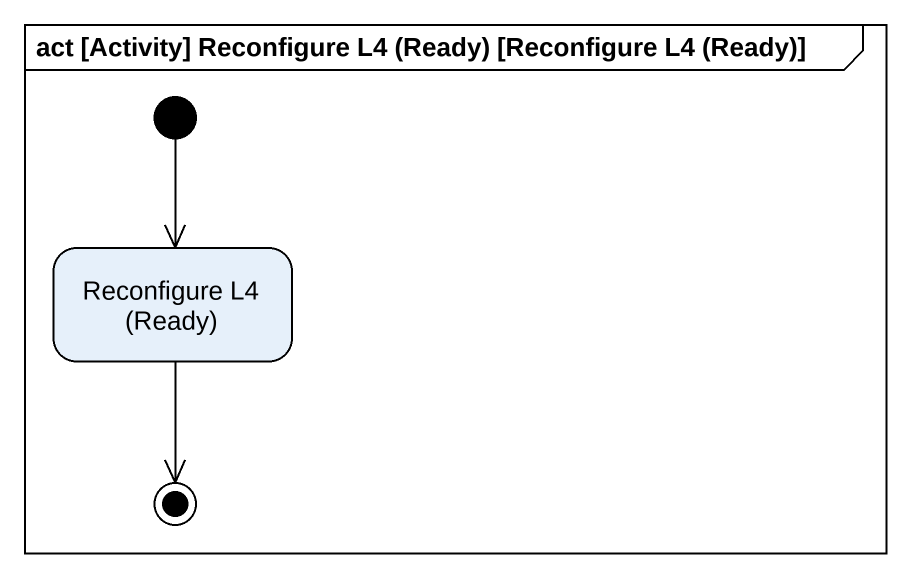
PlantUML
@startuml
mainframe act [Activity] Reconfigure L4 (Ready) [Reconfigure L4 (Ready)]
hide empty description
state "Reconfigure L4 (Ready)" as Reconfigure_L4_Ready
[*] --> Reconfigure_L4_Ready
Reconfigure_L4_Ready --> [*]
@enduml
